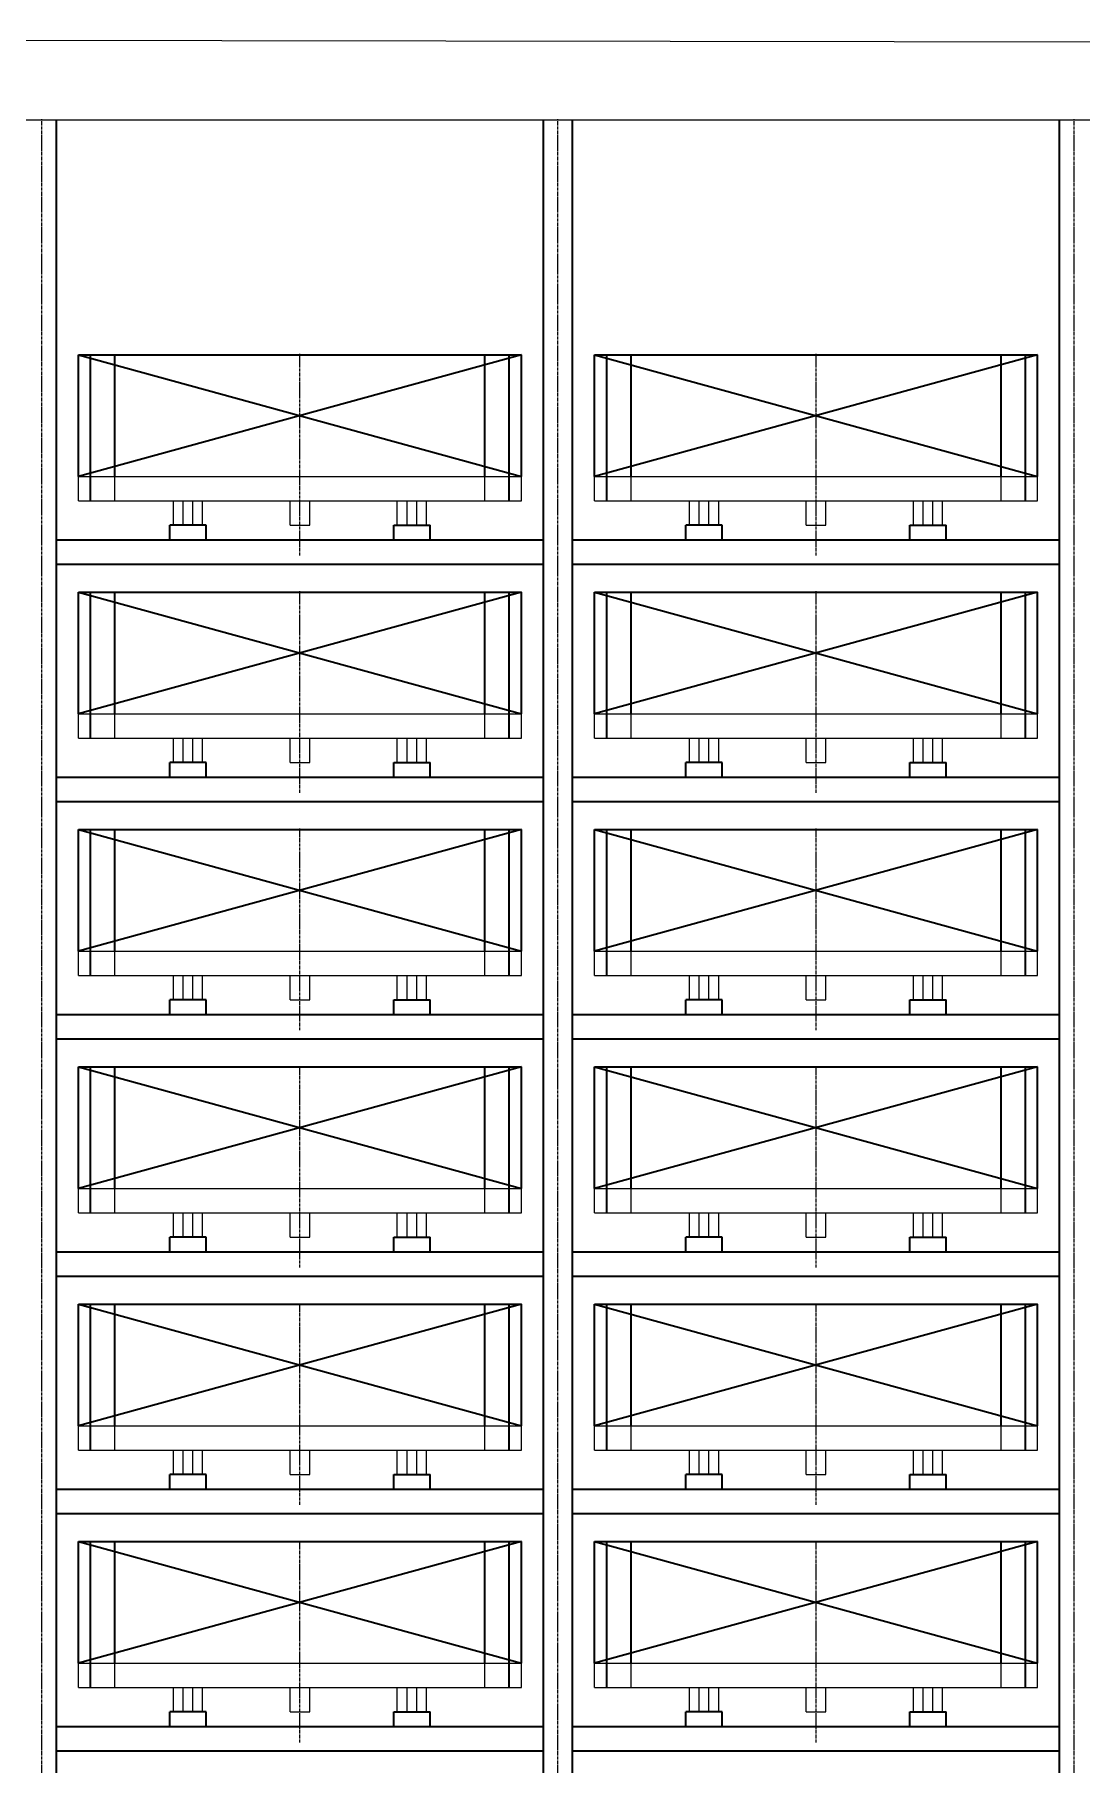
# Model space of a CAD drawing. Header units: millimetres. Extents: x -67280 to 67280, y -47520 to 47520.
# Drawn here: x -32768 to -28468, y 12094 to 19200 of the extents above; entities that cross this region are included whole.
import ezdxf

# ---------------------------------------------------------------- set-up
doc = ezdxf.new("R2010")
doc.units = ezdxf.units.MM
doc.linetypes.add('点画线', pattern=[18, 12, -2, 2, -2])
for name, color, linetype, lineweight in [('ACADCAXA细实线层', 3, 'Continuous', 18), ('EB0', 7, 'Continuous', 35), ('中心线层', 1, '点画线', 18), ('尺寸线层', 4, 'Continuous', 18), ('细实线层', 3, 'Continuous', 18)]:
    doc.layers.add(name, color=color, linetype=linetype, lineweight=lineweight)

msp = doc.modelspace()

# ---------------------------------------------------------------- linework, layer by layer
at = {"layer": 'ACADCAXA细实线层', "color": 2, "linetype": 'Continuous', "lineweight": 18}
for p, q in [((-32587.969, 17384.786), (-30767.969, 17384.786)), ((-30467.969, 17384.786), (-28647.969, 17384.786)), ((-32587.969, 17284.786), (-30767.969, 17284.786)), ((-32197.969, 17184.786), (-32197.969, 17284.786)), ((-32117.969, 17184.786), (-32117.969, 17284.786)), ((-31717.969, 17184.786), (-31717.969, 17284.786)), ((-31637.969, 17184.786), (-31637.969, 17284.786)), ((-31237.969, 17184.786), (-31237.969, 17284.786)), ((-31157.969, 17184.786), (-31157.969, 17284.786)), ((-30467.969, 17284.786), (-28647.969, 17284.786)), ((-30077.969, 17184.786), (-30077.969, 17284.786)), ((-29997.969, 17184.786), (-29997.969, 17284.786)), ((-29597.969, 17184.786), (-29597.969, 17284.786)), ((-29517.969, 17184.786), (-29517.969, 17284.786)), ((-29117.969, 17184.786), (-29117.969, 17284.786)), ((-29037.969, 17184.786), (-29037.969, 17284.786)), ((-32197.969, 17184.786), (-32117.969, 17184.786)), ((-31717.969, 17184.786), (-31637.969, 17184.786)), ((-31237.969, 17184.786), (-31157.969, 17184.786)), ((-30077.969, 17184.786), (-29997.969, 17184.786)), ((-29597.969, 17184.786), (-29517.969, 17184.786)), ((-29117.969, 17184.786), (-29037.969, 17184.786)), ((-32587.969, 16409.786), (-30767.969, 16409.786)), ((-30467.969, 16409.786), (-28647.969, 16409.786)), ((-32587.969, 16309.786), (-30767.969, 16309.786)), ((-32197.969, 16209.786), (-32197.969, 16309.786)), ((-32117.969, 16209.786), (-32117.969, 16309.786)), ((-31717.969, 16209.786), (-31717.969, 16309.786)), ((-31637.969, 16209.786), (-31637.969, 16309.786)), ((-31237.969, 16209.786), (-31237.969, 16309.786)), ((-31157.969, 16209.786), (-31157.969, 16309.786)), ((-30467.969, 16309.786), (-28647.969, 16309.786)), ((-30077.969, 16209.786), (-30077.969, 16309.786)), ((-29997.969, 16209.786), (-29997.969, 16309.786)), ((-29597.969, 16209.786), (-29597.969, 16309.786)), ((-29517.969, 16209.786), (-29517.969, 16309.786)), ((-29117.969, 16209.786), (-29117.969, 16309.786)), ((-29037.969, 16209.786), (-29037.969, 16309.786)), ((-32197.969, 16209.786), (-32117.969, 16209.786)), ((-31717.969, 16209.786), (-31637.969, 16209.786)), ((-31237.969, 16209.786), (-31157.969, 16209.786)), ((-30077.969, 16209.786), (-29997.969, 16209.786)), ((-29597.969, 16209.786), (-29517.969, 16209.786)), ((-29117.969, 16209.786), (-29037.969, 16209.786)), ((-32587.969, 15434.786), (-30767.969, 15434.786)), ((-30467.969, 15434.786), (-28647.969, 15434.786)), ((-32587.969, 15334.786), (-30767.969, 15334.786)), ((-32197.969, 15234.786), (-32197.969, 15334.786)), ((-32117.969, 15234.786), (-32117.969, 15334.786)), ((-31717.969, 15234.786), (-31717.969, 15334.786)), ((-31637.969, 15234.786), (-31637.969, 15334.786)), ((-31237.969, 15234.786), (-31237.969, 15334.786)), ((-31157.969, 15234.786), (-31157.969, 15334.786)), ((-30467.969, 15334.786), (-28647.969, 15334.786)), ((-30077.969, 15234.786), (-30077.969, 15334.786)), ((-29997.969, 15234.786), (-29997.969, 15334.786)), ((-29597.969, 15234.786), (-29597.969, 15334.786)), ((-29517.969, 15234.786), (-29517.969, 15334.786)), ((-29117.969, 15234.786), (-29117.969, 15334.786)), ((-29037.969, 15234.786), (-29037.969, 15334.786)), ((-32197.969, 15234.786), (-32117.969, 15234.786)), ((-31717.969, 15234.786), (-31637.969, 15234.786)), ((-31237.969, 15234.786), (-31157.969, 15234.786)), ((-30077.969, 15234.786), (-29997.969, 15234.786)), ((-29597.969, 15234.786), (-29517.969, 15234.786)), ((-29117.969, 15234.786), (-29037.969, 15234.786)), ((-32587.969, 14459.786), (-30767.969, 14459.786)), ((-30467.969, 14459.786), (-28647.969, 14459.786)), ((-32587.969, 14359.786), (-30767.969, 14359.786)), ((-32197.969, 14259.786), (-32197.969, 14359.786)), ((-32117.969, 14259.786), (-32117.969, 14359.786)), ((-31717.969, 14259.786), (-31717.969, 14359.786)), ((-31637.969, 14259.786), (-31637.969, 14359.786)), ((-31237.969, 14259.786), (-31237.969, 14359.786)), ((-31157.969, 14259.786), (-31157.969, 14359.786)), ((-30467.969, 14359.786), (-28647.969, 14359.786)), ((-30077.969, 14259.786), (-30077.969, 14359.786)), ((-29997.969, 14259.786), (-29997.969, 14359.786)), ((-29597.969, 14259.786), (-29597.969, 14359.786)), ((-29517.969, 14259.786), (-29517.969, 14359.786)), ((-29117.969, 14259.786), (-29117.969, 14359.786)), ((-29037.969, 14259.786), (-29037.969, 14359.786)), ((-32197.969, 14259.786), (-32117.969, 14259.786)), ((-31717.969, 14259.786), (-31637.969, 14259.786)), ((-31237.969, 14259.786), (-31157.969, 14259.786)), ((-30077.969, 14259.786), (-29997.969, 14259.786)), ((-29597.969, 14259.786), (-29517.969, 14259.786)), ((-29117.969, 14259.786), (-29037.969, 14259.786)), ((-32587.969, 13484.786), (-30767.969, 13484.786)), ((-30467.969, 13484.786), (-28647.969, 13484.786)), ((-32587.969, 13384.786), (-30767.969, 13384.786)), ((-32197.969, 13284.786), (-32197.969, 13384.786)), ((-32117.969, 13284.786), (-32117.969, 13384.786)), ((-31717.969, 13284.786), (-31717.969, 13384.786)), ((-31637.969, 13284.786), (-31637.969, 13384.786)), ((-31237.969, 13284.786), (-31237.969, 13384.786)), ((-31157.969, 13284.786), (-31157.969, 13384.786)), ((-30467.969, 13384.786), (-28647.969, 13384.786)), ((-30077.969, 13284.786), (-30077.969, 13384.786)), ((-29997.969, 13284.786), (-29997.969, 13384.786)), ((-29597.969, 13284.786), (-29597.969, 13384.786)), ((-29517.969, 13284.786), (-29517.969, 13384.786)), ((-29117.969, 13284.786), (-29117.969, 13384.786)), ((-29037.969, 13284.786), (-29037.969, 13384.786)), ((-32197.969, 13284.786), (-32117.969, 13284.786)), ((-31717.969, 13284.786), (-31637.969, 13284.786)), ((-31237.969, 13284.786), (-31157.969, 13284.786)), ((-30077.969, 13284.786), (-29997.969, 13284.786)), ((-29597.969, 13284.786), (-29517.969, 13284.786)), ((-29117.969, 13284.786), (-29037.969, 13284.786)), ((-32587.969, 12509.786), (-30767.969, 12509.786)), ((-30467.969, 12509.786), (-28647.969, 12509.786)), ((-32587.969, 12409.786), (-30767.969, 12409.786)), ((-32197.969, 12309.786), (-32197.969, 12409.786)), ((-32117.969, 12309.786), (-32117.969, 12409.786)), ((-31717.969, 12309.786), (-31717.969, 12409.786)), ((-31637.969, 12309.786), (-31637.969, 12409.786)), ((-31237.969, 12309.786), (-31237.969, 12409.786)), ((-31157.969, 12309.786), (-31157.969, 12409.786)), ((-30467.969, 12409.786), (-28647.969, 12409.786)), ((-30077.969, 12309.786), (-30077.969, 12409.786)), ((-29997.969, 12309.786), (-29997.969, 12409.786)), ((-29597.969, 12309.786), (-29597.969, 12409.786)), ((-29517.969, 12309.786), (-29517.969, 12409.786)), ((-29117.969, 12309.786), (-29117.969, 12409.786)), ((-29037.969, 12309.786), (-29037.969, 12409.786)), ((-32197.969, 12309.786), (-32117.969, 12309.786)), ((-31717.969, 12309.786), (-31637.969, 12309.786)), ((-31237.969, 12309.786), (-31157.969, 12309.786)), ((-30077.969, 12309.786), (-29997.969, 12309.786)), ((-29597.969, 12309.786), (-29517.969, 12309.786)), ((-29117.969, 12309.786), (-29037.969, 12309.786))]:
    msp.add_line(p, q, dxfattribs=at)
at = {"layer": 'EB0'}
for p, q in [((-32677.969, 7599.786), (-32677.969, 18849.786)), ((-30677.969, 7599.786), (-30677.969, 18849.786)), ((-30557.969, 7599.786), (-30557.969, 18849.786)), ((-28557.969, 7599.786), (-28557.969, 18849.786)), ((-32212.969, 17124.786), (-32212.969, 17184.786)), ((-32062.969, 17184.786), (-32212.969, 17184.786)), ((-32062.969, 17124.786), (-32062.969, 17184.786)), ((-31292.969, 17184.786), (-31142.969, 17184.786)), ((-31292.969, 17124.786), (-31292.969, 17184.786)), ((-31142.969, 17124.786), (-31142.969, 17184.786)), ((-30092.969, 17124.786), (-30092.969, 17184.786)), ((-29942.969, 17184.786), (-30092.969, 17184.786)), ((-29942.969, 17124.786), (-29942.969, 17184.786)), ((-29172.969, 17184.786), (-29022.969, 17184.786)), ((-29172.969, 17124.786), (-29172.969, 17184.786)), ((-29022.969, 17124.786), (-29022.969, 17184.786)), ((-32677.969, 17124.786), (-30677.969, 17124.786)), ((-32437.969, 17124.786), (-30677.969, 17124.786)), ((-30557.969, 17124.786), (-28557.969, 17124.786)), ((-30317.969, 17124.786), (-28557.969, 17124.786)), ((-32677.969, 17024.786), (-30677.969, 17024.786)), ((-32437.969, 17024.786), (-30677.969, 17024.786)), ((-30557.969, 17024.786), (-28557.969, 17024.786)), ((-30317.969, 17024.786), (-28557.969, 17024.786)), ((-32212.969, 16149.786), (-32212.969, 16209.786)), ((-32062.969, 16209.786), (-32212.969, 16209.786)), ((-32062.969, 16149.786), (-32062.969, 16209.786)), ((-31292.969, 16209.786), (-31142.969, 16209.786)), ((-31292.969, 16149.786), (-31292.969, 16209.786)), ((-31142.969, 16149.786), (-31142.969, 16209.786)), ((-30092.969, 16149.786), (-30092.969, 16209.786)), ((-29942.969, 16209.786), (-30092.969, 16209.786)), ((-29942.969, 16149.786), (-29942.969, 16209.786)), ((-29172.969, 16209.786), (-29022.969, 16209.786)), ((-29172.969, 16149.786), (-29172.969, 16209.786)), ((-29022.969, 16149.786), (-29022.969, 16209.786)), ((-32677.969, 16149.786), (-30677.969, 16149.786)), ((-32437.969, 16149.786), (-30677.969, 16149.786)), ((-30557.969, 16149.786), (-28557.969, 16149.786)), ((-30317.969, 16149.786), (-28557.969, 16149.786)), ((-32677.969, 16049.786), (-30677.969, 16049.786)), ((-32437.969, 16049.786), (-30677.969, 16049.786)), ((-30557.969, 16049.786), (-28557.969, 16049.786)), ((-30317.969, 16049.786), (-28557.969, 16049.786)), ((-32212.969, 15174.786), (-32212.969, 15234.786)), ((-32062.969, 15234.786), (-32212.969, 15234.786)), ((-32062.969, 15174.786), (-32062.969, 15234.786)), ((-31292.969, 15234.786), (-31142.969, 15234.786)), ((-31292.969, 15174.786), (-31292.969, 15234.786)), ((-31142.969, 15174.786), (-31142.969, 15234.786)), ((-30092.969, 15174.786), (-30092.969, 15234.786)), ((-29942.969, 15234.786), (-30092.969, 15234.786)), ((-29942.969, 15174.786), (-29942.969, 15234.786)), ((-29172.969, 15234.786), (-29022.969, 15234.786)), ((-29172.969, 15174.786), (-29172.969, 15234.786)), ((-29022.969, 15174.786), (-29022.969, 15234.786)), ((-32677.969, 15174.786), (-30677.969, 15174.786)), ((-32437.969, 15174.786), (-30677.969, 15174.786)), ((-30557.969, 15174.786), (-28557.969, 15174.786)), ((-30317.969, 15174.786), (-28557.969, 15174.786)), ((-32677.969, 15074.786), (-30677.969, 15074.786)), ((-32437.969, 15074.786), (-30677.969, 15074.786)), ((-30557.969, 15074.786), (-28557.969, 15074.786)), ((-30317.969, 15074.786), (-28557.969, 15074.786)), ((-32212.969, 14199.786), (-32212.969, 14259.786)), ((-32062.969, 14259.786), (-32212.969, 14259.786)), ((-32062.969, 14199.786), (-32062.969, 14259.786)), ((-31292.969, 14259.786), (-31142.969, 14259.786)), ((-31292.969, 14199.786), (-31292.969, 14259.786)), ((-31142.969, 14199.786), (-31142.969, 14259.786)), ((-30092.969, 14199.786), (-30092.969, 14259.786)), ((-29942.969, 14259.786), (-30092.969, 14259.786)), ((-29942.969, 14199.786), (-29942.969, 14259.786)), ((-29172.969, 14259.786), (-29022.969, 14259.786)), ((-29172.969, 14199.786), (-29172.969, 14259.786)), ((-29022.969, 14199.786), (-29022.969, 14259.786)), ((-32677.969, 14199.786), (-30677.969, 14199.786)), ((-32437.969, 14199.786), (-30677.969, 14199.786)), ((-30557.969, 14199.786), (-28557.969, 14199.786)), ((-30317.969, 14199.786), (-28557.969, 14199.786)), ((-32677.969, 14099.786), (-30677.969, 14099.786)), ((-32437.969, 14099.786), (-30677.969, 14099.786)), ((-30557.969, 14099.786), (-28557.969, 14099.786)), ((-30317.969, 14099.786), (-28557.969, 14099.786)), ((-32677.969, 13224.786), (-30677.969, 13224.786)), ((-32437.969, 13224.786), (-30677.969, 13224.786)), ((-32212.969, 13224.786), (-32212.969, 13284.786)), ((-32062.969, 13284.786), (-32212.969, 13284.786)), ((-32062.969, 13224.786), (-32062.969, 13284.786)), ((-31292.969, 13284.786), (-31142.969, 13284.786)), ((-31292.969, 13224.786), (-31292.969, 13284.786)), ((-31142.969, 13224.786), (-31142.969, 13284.786)), ((-30557.969, 13224.786), (-28557.969, 13224.786)), ((-30317.969, 13224.786), (-28557.969, 13224.786)), ((-30092.969, 13224.786), (-30092.969, 13284.786)), ((-29942.969, 13284.786), (-30092.969, 13284.786)), ((-29942.969, 13224.786), (-29942.969, 13284.786)), ((-29172.969, 13284.786), (-29022.969, 13284.786)), ((-29172.969, 13224.786), (-29172.969, 13284.786)), ((-29022.969, 13224.786), (-29022.969, 13284.786)), ((-32677.969, 13124.786), (-30677.969, 13124.786)), ((-32437.969, 13124.786), (-30677.969, 13124.786)), ((-30557.969, 13124.786), (-28557.969, 13124.786)), ((-30317.969, 13124.786), (-28557.969, 13124.786)), ((-32212.969, 12249.786), (-32212.969, 12309.786)), ((-32062.969, 12309.786), (-32212.969, 12309.786)), ((-32062.969, 12249.786), (-32062.969, 12309.786)), ((-31292.969, 12309.786), (-31142.969, 12309.786)), ((-31292.969, 12249.786), (-31292.969, 12309.786)), ((-31142.969, 12249.786), (-31142.969, 12309.786)), ((-30092.969, 12249.786), (-30092.969, 12309.786)), ((-29942.969, 12309.786), (-30092.969, 12309.786)), ((-29942.969, 12249.786), (-29942.969, 12309.786)), ((-29172.969, 12309.786), (-29022.969, 12309.786)), ((-29172.969, 12249.786), (-29172.969, 12309.786)), ((-29022.969, 12249.786), (-29022.969, 12309.786)), ((-32677.969, 12249.786), (-30677.969, 12249.786)), ((-32437.969, 12249.786), (-30677.969, 12249.786)), ((-30557.969, 12249.786), (-28557.969, 12249.786)), ((-30317.969, 12249.786), (-28557.969, 12249.786)), ((-32677.969, 12149.786), (-30677.969, 12149.786)), ((-32437.969, 12149.786), (-30677.969, 12149.786)), ((-30557.969, 12149.786), (-28557.969, 12149.786)), ((-30317.969, 12149.786), (-28557.969, 12149.786))]:
    msp.add_line(p, q, dxfattribs=at)
at = {"layer": 'EB0', "color": 2}
for p, q in [((-32587.969, 17884.786), (-30767.969, 17384.786)), ((-32587.969, 17884.786), (-30767.969, 17884.786)), ((-30767.969, 17884.786), (-32587.969, 17384.786)), ((-32587.969, 17384.786), (-32587.969, 17884.786)), ((-30767.969, 17384.786), (-30767.969, 17884.786)), ((-30467.969, 17884.786), (-28647.969, 17384.786)), ((-30467.969, 17884.786), (-28647.969, 17884.786)), ((-28647.969, 17884.786), (-30467.969, 17384.786)), ((-30467.969, 17384.786), (-30467.969, 17884.786)), ((-28647.969, 17384.786), (-28647.969, 17884.786)), ((-32587.969, 16909.786), (-30767.969, 16909.786)), ((-30767.969, 16909.786), (-32587.969, 16409.786)), ((-32587.969, 16909.786), (-30767.969, 16409.786)), ((-32587.969, 16409.786), (-32587.969, 16909.786)), ((-30767.969, 16409.786), (-30767.969, 16909.786)), ((-30467.969, 16909.786), (-28647.969, 16909.786)), ((-28647.969, 16909.786), (-30467.969, 16409.786)), ((-30467.969, 16909.786), (-28647.969, 16409.786)), ((-30467.969, 16409.786), (-30467.969, 16909.786)), ((-28647.969, 16409.786), (-28647.969, 16909.786)), ((-32587.969, 15934.786), (-30767.969, 15934.786)), ((-30767.969, 15934.786), (-32587.969, 15434.786)), ((-32587.969, 15934.786), (-30767.969, 15434.786)), ((-32587.969, 15434.786), (-32587.969, 15934.786)), ((-30767.969, 15434.786), (-30767.969, 15934.786)), ((-30467.969, 15934.786), (-28647.969, 15934.786)), ((-28647.969, 15934.786), (-30467.969, 15434.786)), ((-30467.969, 15934.786), (-28647.969, 15434.786)), ((-30467.969, 15434.786), (-30467.969, 15934.786)), ((-28647.969, 15434.786), (-28647.969, 15934.786)), ((-32587.969, 14959.786), (-30767.969, 14959.786)), ((-30767.969, 14959.786), (-32587.969, 14459.786)), ((-32587.969, 14959.786), (-30767.969, 14459.786)), ((-32587.969, 14459.786), (-32587.969, 14959.786)), ((-30767.969, 14459.786), (-30767.969, 14959.786)), ((-30467.969, 14959.786), (-28647.969, 14959.786)), ((-28647.969, 14959.786), (-30467.969, 14459.786)), ((-30467.969, 14959.786), (-28647.969, 14459.786)), ((-30467.969, 14459.786), (-30467.969, 14959.786)), ((-28647.969, 14459.786), (-28647.969, 14959.786)), ((-32587.969, 13984.786), (-30767.969, 13984.786)), ((-30767.969, 13984.786), (-32587.969, 13484.786)), ((-32587.969, 13984.786), (-30767.969, 13484.786)), ((-32587.969, 13484.786), (-32587.969, 13984.786)), ((-30767.969, 13484.786), (-30767.969, 13984.786)), ((-30467.969, 13984.786), (-28647.969, 13984.786)), ((-28647.969, 13984.786), (-30467.969, 13484.786)), ((-30467.969, 13984.786), (-28647.969, 13484.786)), ((-30467.969, 13484.786), (-30467.969, 13984.786)), ((-28647.969, 13484.786), (-28647.969, 13984.786)), ((-32587.969, 13009.786), (-30767.969, 13009.786)), ((-30767.969, 13009.786), (-32587.969, 12509.786)), ((-32587.969, 13009.786), (-30767.969, 12509.786)), ((-32587.969, 12509.786), (-32587.969, 13009.786)), ((-30767.969, 12509.786), (-30767.969, 13009.786)), ((-30467.969, 13009.786), (-28647.969, 13009.786)), ((-28647.969, 13009.786), (-30467.969, 12509.786)), ((-30467.969, 13009.786), (-28647.969, 12509.786)), ((-30467.969, 12509.786), (-30467.969, 13009.786)), ((-28647.969, 12509.786), (-28647.969, 13009.786))]:
    msp.add_line(p, q, dxfattribs=at)
at = {"layer": 'EB0', "color": 4}
for p, q in [((-32537.969, 17384.786), (-32537.969, 17884.786)), ((-30817.969, 17384.786), (-30817.969, 17884.786)), ((-30417.969, 17384.786), (-30417.969, 17884.786)), ((-28697.969, 17384.786), (-28697.969, 17884.786)), ((-32537.969, 17284.786), (-32537.969, 17384.786)), ((-30817.969, 17284.786), (-30817.969, 17384.786)), ((-30417.969, 17284.786), (-30417.969, 17384.786)), ((-28697.969, 17284.786), (-28697.969, 17384.786)), ((-32537.969, 16409.786), (-32537.969, 16909.786)), ((-30817.969, 16409.786), (-30817.969, 16909.786)), ((-30417.969, 16409.786), (-30417.969, 16909.786)), ((-28697.969, 16409.786), (-28697.969, 16909.786)), ((-32537.969, 16309.786), (-32537.969, 16409.786)), ((-30817.969, 16309.786), (-30817.969, 16409.786)), ((-30417.969, 16309.786), (-30417.969, 16409.786)), ((-28697.969, 16309.786), (-28697.969, 16409.786)), ((-32537.969, 15434.786), (-32537.969, 15934.786)), ((-30817.969, 15434.786), (-30817.969, 15934.786)), ((-30417.969, 15434.786), (-30417.969, 15934.786)), ((-28697.969, 15434.786), (-28697.969, 15934.786)), ((-32537.969, 15334.786), (-32537.969, 15434.786)), ((-30817.969, 15334.786), (-30817.969, 15434.786)), ((-30417.969, 15334.786), (-30417.969, 15434.786)), ((-28697.969, 15334.786), (-28697.969, 15434.786)), ((-32537.969, 14459.786), (-32537.969, 14959.786)), ((-30817.969, 14459.786), (-30817.969, 14959.786)), ((-30417.969, 14459.786), (-30417.969, 14959.786)), ((-28697.969, 14459.786), (-28697.969, 14959.786)), ((-32537.969, 14359.786), (-32537.969, 14459.786)), ((-30817.969, 14359.786), (-30817.969, 14459.786)), ((-30417.969, 14359.786), (-30417.969, 14459.786)), ((-28697.969, 14359.786), (-28697.969, 14459.786)), ((-32537.969, 13484.786), (-32537.969, 13984.786)), ((-30817.969, 13484.786), (-30817.969, 13984.786)), ((-30417.969, 13484.786), (-30417.969, 13984.786)), ((-28697.969, 13484.786), (-28697.969, 13984.786)), ((-32537.969, 13384.786), (-32537.969, 13484.786)), ((-30817.969, 13384.786), (-30817.969, 13484.786)), ((-30417.969, 13384.786), (-30417.969, 13484.786)), ((-28697.969, 13384.786), (-28697.969, 13484.786)), ((-32537.969, 12509.786), (-32537.969, 13009.786)), ((-30817.969, 12509.786), (-30817.969, 13009.786)), ((-30417.969, 12509.786), (-30417.969, 13009.786)), ((-28697.969, 12509.786), (-28697.969, 13009.786)), ((-32537.969, 12409.786), (-32537.969, 12509.786)), ((-30817.969, 12409.786), (-30817.969, 12509.786)), ((-30417.969, 12409.786), (-30417.969, 12509.786)), ((-28697.969, 12409.786), (-28697.969, 12509.786))]:
    msp.add_line(p, q, dxfattribs=at)
at = {"layer": 'EB0', "color": 5}
for p, q in [((-32437.969, 17384.786), (-32437.969, 17884.786)), ((-30917.969, 17384.786), (-30917.969, 17884.786)), ((-30317.969, 17384.786), (-30317.969, 17884.786)), ((-28797.969, 17384.786), (-28797.969, 17884.786)), ((-32437.969, 16409.786), (-32437.969, 16909.786)), ((-30917.969, 16409.786), (-30917.969, 16909.786)), ((-30317.969, 16409.786), (-30317.969, 16909.786)), ((-28797.969, 16409.786), (-28797.969, 16909.786)), ((-32437.969, 15434.786), (-32437.969, 15934.786)), ((-30917.969, 15434.786), (-30917.969, 15934.786)), ((-30317.969, 15434.786), (-30317.969, 15934.786)), ((-28797.969, 15434.786), (-28797.969, 15934.786)), ((-32437.969, 14459.786), (-32437.969, 14959.786)), ((-30917.969, 14459.786), (-30917.969, 14959.786)), ((-30317.969, 14459.786), (-30317.969, 14959.786)), ((-28797.969, 14459.786), (-28797.969, 14959.786)), ((-32437.969, 13484.786), (-32437.969, 13984.786)), ((-30917.969, 13484.786), (-30917.969, 13984.786)), ((-30317.969, 13484.786), (-30317.969, 13984.786)), ((-28797.969, 13484.786), (-28797.969, 13984.786)), ((-32437.969, 12509.786), (-32437.969, 13009.786)), ((-30917.969, 12509.786), (-30917.969, 13009.786)), ((-30317.969, 12509.786), (-30317.969, 13009.786)), ((-28797.969, 12509.786), (-28797.969, 13009.786))]:
    msp.add_line(p, q, dxfattribs=at)
at = {"layer": '中心线层'}
for p, q in [((-32737.969, 7596.786), (-32737.969, 18852.786)), ((-30617.969, 7596.786), (-30617.969, 18852.786)), ((-28497.969, 7596.786), (-28497.969, 18852.786)), ((-31677.969, 17059.422), (-31677.969, 17887.786)), ((-29557.969, 17059.422), (-29557.969, 17887.786)), ((-31677.969, 16084.422), (-31677.969, 16912.786)), ((-29557.969, 16084.422), (-29557.969, 16912.786)), ((-31677.969, 15109.422), (-31677.969, 15937.786)), ((-29557.969, 15109.422), (-29557.969, 15937.786)), ((-31677.969, 14134.422), (-31677.969, 14962.786)), ((-29557.969, 14134.422), (-29557.969, 14962.786)), ((-31677.969, 13159.422), (-31677.969, 13987.786)), ((-29557.969, 13159.422), (-29557.969, 13987.786)), ((-31677.969, 12184.422), (-31677.969, 13012.786)), ((-29557.969, 12184.422), (-29557.969, 13012.786))]:
    msp.add_line(p, q, dxfattribs=at)
at = {"layer": '尺寸线层'}
for p, q in [((-49637.969, 19199.786), (22162.031, 19099.786)), ((-45537.969, 18849.786), (20342.031, 18849.786)), ((-32677.969, 7599.786), (-32677.969, 18849.786)), ((-30677.969, 7599.786), (-30677.969, 18849.786)), ((-30557.969, 7599.786), (-30557.969, 18849.786)), ((-28557.969, 7599.786), (-28557.969, 18849.786)), ((-32157.969, 17184.786), (-32157.969, 17284.786)), ((-32077.969, 17184.786), (-32077.969, 17284.786)), ((-31277.969, 17184.786), (-31277.969, 17284.786)), ((-31197.969, 17184.786), (-31197.969, 17284.786)), ((-30037.969, 17184.786), (-30037.969, 17284.786)), ((-29957.969, 17184.786), (-29957.969, 17284.786)), ((-29157.969, 17184.786), (-29157.969, 17284.786)), ((-29077.969, 17184.786), (-29077.969, 17284.786)), ((-32157.969, 16209.786), (-32157.969, 16309.786)), ((-32077.969, 16209.786), (-32077.969, 16309.786)), ((-31277.969, 16209.786), (-31277.969, 16309.786)), ((-31197.969, 16209.786), (-31197.969, 16309.786)), ((-30037.969, 16209.786), (-30037.969, 16309.786)), ((-29957.969, 16209.786), (-29957.969, 16309.786)), ((-29157.969, 16209.786), (-29157.969, 16309.786)), ((-29077.969, 16209.786), (-29077.969, 16309.786)), ((-32157.969, 15234.786), (-32157.969, 15334.786)), ((-32077.969, 15234.786), (-32077.969, 15334.786)), ((-31277.969, 15234.786), (-31277.969, 15334.786)), ((-31197.969, 15234.786), (-31197.969, 15334.786)), ((-30037.969, 15234.786), (-30037.969, 15334.786)), ((-29957.969, 15234.786), (-29957.969, 15334.786)), ((-29157.969, 15234.786), (-29157.969, 15334.786)), ((-29077.969, 15234.786), (-29077.969, 15334.786)), ((-32157.969, 14259.786), (-32157.969, 14359.786)), ((-32077.969, 14259.786), (-32077.969, 14359.786)), ((-31277.969, 14259.786), (-31277.969, 14359.786)), ((-31197.969, 14259.786), (-31197.969, 14359.786)), ((-30037.969, 14259.786), (-30037.969, 14359.786)), ((-29957.969, 14259.786), (-29957.969, 14359.786)), ((-29157.969, 14259.786), (-29157.969, 14359.786)), ((-29077.969, 14259.786), (-29077.969, 14359.786)), ((-32157.969, 13284.786), (-32157.969, 13384.786)), ((-32077.969, 13284.786), (-32077.969, 13384.786)), ((-31277.969, 13284.786), (-31277.969, 13384.786)), ((-31197.969, 13284.786), (-31197.969, 13384.786)), ((-30037.969, 13284.786), (-30037.969, 13384.786)), ((-29957.969, 13284.786), (-29957.969, 13384.786)), ((-29157.969, 13284.786), (-29157.969, 13384.786)), ((-29077.969, 13284.786), (-29077.969, 13384.786)), ((-32157.969, 12309.786), (-32157.969, 12409.786)), ((-32077.969, 12309.786), (-32077.969, 12409.786)), ((-31277.969, 12309.786), (-31277.969, 12409.786)), ((-31197.969, 12309.786), (-31197.969, 12409.786)), ((-30037.969, 12309.786), (-30037.969, 12409.786)), ((-29957.969, 12309.786), (-29957.969, 12409.786)), ((-29157.969, 12309.786), (-29157.969, 12409.786)), ((-29077.969, 12309.786), (-29077.969, 12409.786))]:
    msp.add_line(p, q, dxfattribs=at)
at = {"layer": '细实线层'}
for p, q in [((-32587.969, 17284.786), (-32587.969, 17384.786)), ((-30767.969, 17284.786), (-30767.969, 17384.786)), ((-30467.969, 17284.786), (-30467.969, 17384.786)), ((-28647.969, 17284.786), (-28647.969, 17384.786)), ((-32587.969, 16309.786), (-32587.969, 16409.786)), ((-30767.969, 16309.786), (-30767.969, 16409.786)), ((-30467.969, 16309.786), (-30467.969, 16409.786)), ((-28647.969, 16309.786), (-28647.969, 16409.786)), ((-32587.969, 15334.786), (-32587.969, 15434.786)), ((-30767.969, 15334.786), (-30767.969, 15434.786)), ((-30467.969, 15334.786), (-30467.969, 15434.786)), ((-28647.969, 15334.786), (-28647.969, 15434.786)), ((-32587.969, 14359.786), (-32587.969, 14459.786)), ((-30767.969, 14359.786), (-30767.969, 14459.786)), ((-30467.969, 14359.786), (-30467.969, 14459.786)), ((-28647.969, 14359.786), (-28647.969, 14459.786)), ((-32587.969, 13384.786), (-32587.969, 13484.786)), ((-30767.969, 13384.786), (-30767.969, 13484.786)), ((-30467.969, 13384.786), (-30467.969, 13484.786)), ((-28647.969, 13384.786), (-28647.969, 13484.786)), ((-32587.969, 12409.786), (-32587.969, 12509.786)), ((-30767.969, 12409.786), (-30767.969, 12509.786)), ((-30467.969, 12409.786), (-30467.969, 12509.786)), ((-28647.969, 12409.786), (-28647.969, 12509.786))]:
    msp.add_line(p, q, dxfattribs=at)
at = {"layer": '细实线层', "color": 5}
for p, q in [((-32437.969, 17284.786), (-32437.969, 17384.786)), ((-30917.969, 17284.786), (-30917.969, 17384.786)), ((-30317.969, 17284.786), (-30317.969, 17384.786)), ((-28797.969, 17284.786), (-28797.969, 17384.786)), ((-32437.969, 16309.786), (-32437.969, 16409.786)), ((-30917.969, 16309.786), (-30917.969, 16409.786)), ((-30317.969, 16309.786), (-30317.969, 16409.786)), ((-28797.969, 16309.786), (-28797.969, 16409.786)), ((-32437.969, 15334.786), (-32437.969, 15434.786)), ((-30917.969, 15334.786), (-30917.969, 15434.786)), ((-30317.969, 15334.786), (-30317.969, 15434.786)), ((-28797.969, 15334.786), (-28797.969, 15434.786)), ((-32437.969, 14359.786), (-32437.969, 14459.786)), ((-30917.969, 14359.786), (-30917.969, 14459.786)), ((-30317.969, 14359.786), (-30317.969, 14459.786)), ((-28797.969, 14359.786), (-28797.969, 14459.786)), ((-32437.969, 13384.786), (-32437.969, 13484.786)), ((-30917.969, 13384.786), (-30917.969, 13484.786)), ((-30317.969, 13384.786), (-30317.969, 13484.786)), ((-28797.969, 13384.786), (-28797.969, 13484.786)), ((-32437.969, 12409.786), (-32437.969, 12509.786)), ((-30917.969, 12409.786), (-30917.969, 12509.786)), ((-30317.969, 12409.786), (-30317.969, 12509.786)), ((-28797.969, 12409.786), (-28797.969, 12509.786))]:
    msp.add_line(p, q, dxfattribs=at)

doc.saveas('drawing.dxf')
